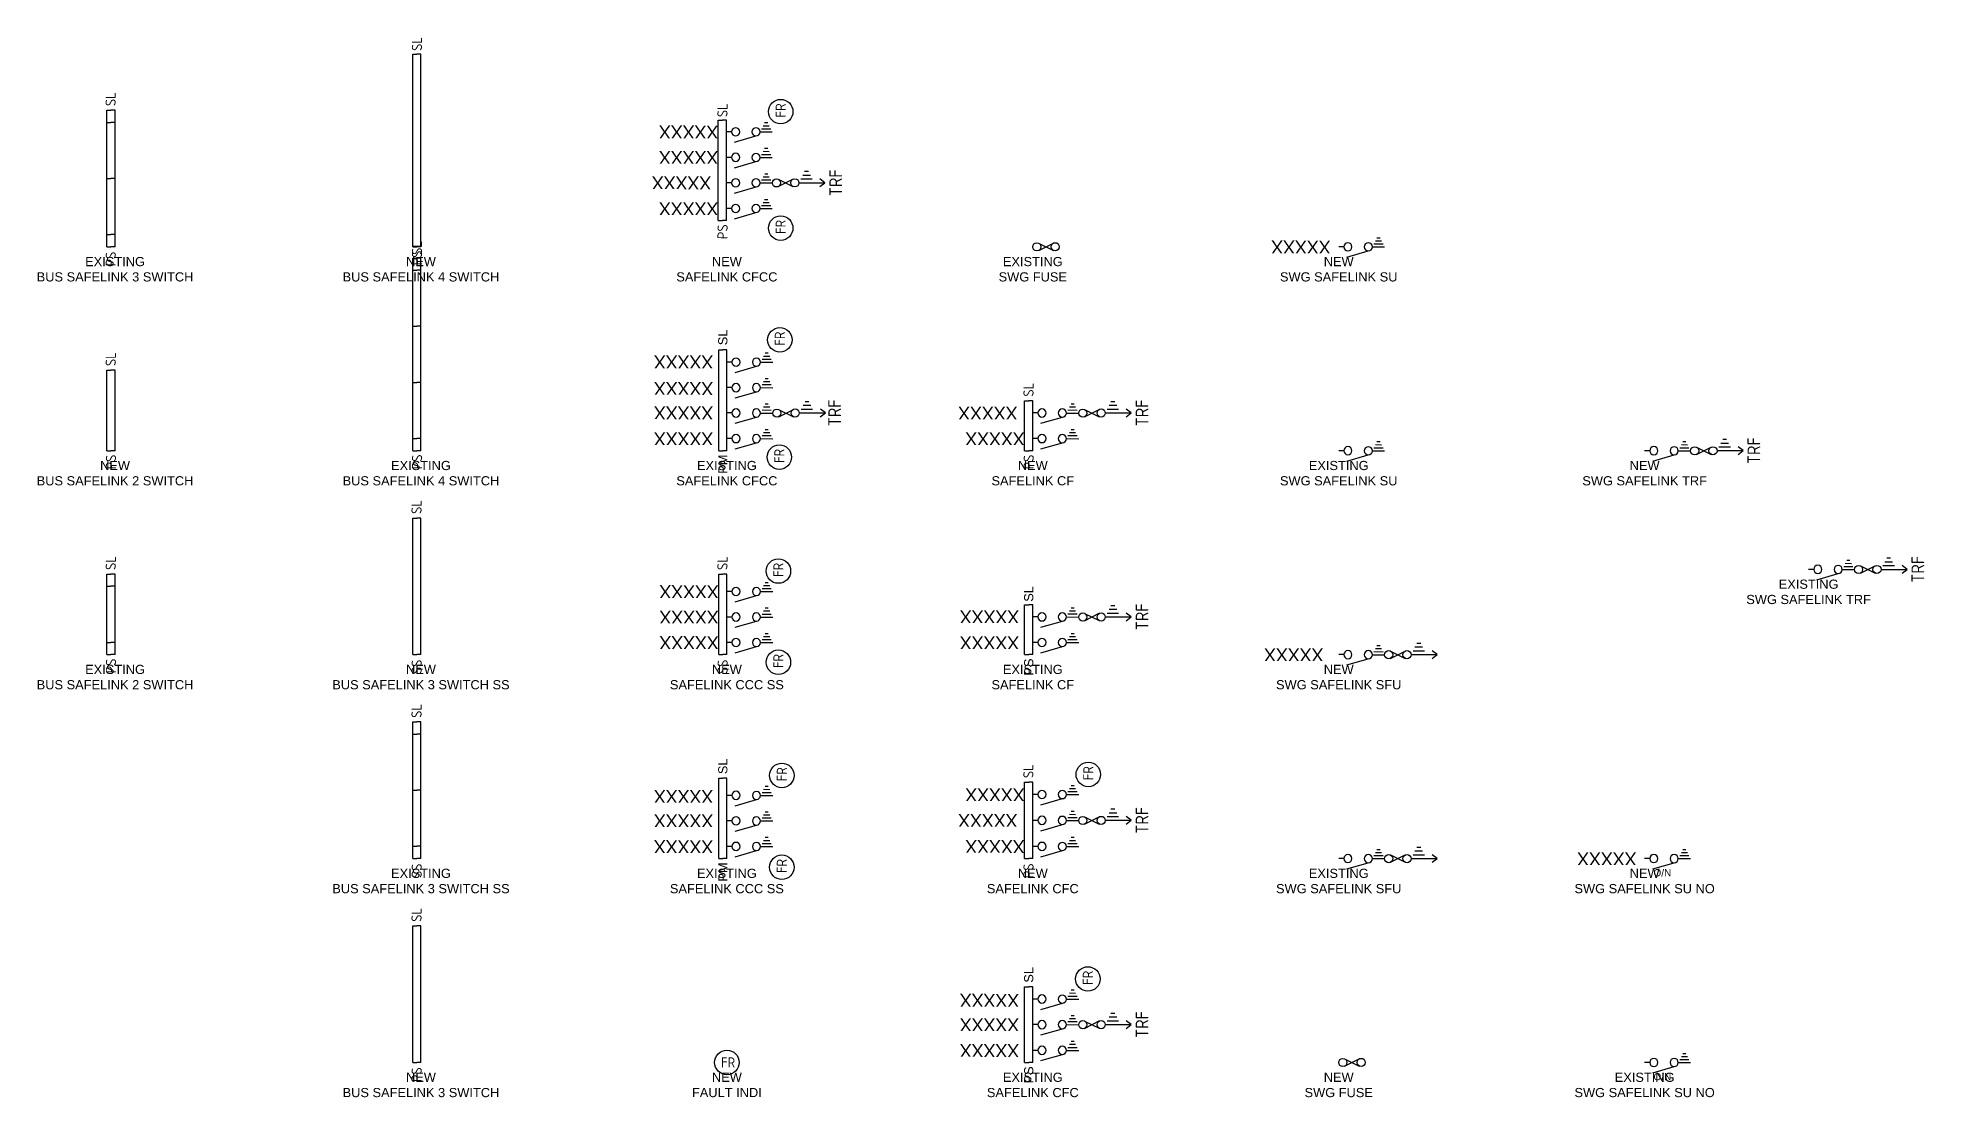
# Model space of a CAD drawing. Header units: metres. Extents: x -15 to 355, y -7 to 201.
import ezdxf
from ezdxf.enums import TextEntityAlignment as Align

# ---------------------------------------------------------------- set-up
doc = ezdxf.new("R2010")
doc.units = ezdxf.units.M
doc.layers.get('0').update_dxf_attribs({"color": 6})
doc.layers.add('Equip_HV_EXT', color=7, linetype='Continuous')
doc.layers.add('Equip_HV_NEW', color=2, linetype='Continuous')
doc.styles.add('ARIAL', font='arial.ttf', dxfattribs={"height": 2})
doc.styles.add('iecISOCP', font='isocp.shx')
doc.styles.add('IESYMBOL1', font='isocp.shx')
doc.styles.get("Standard").update_dxf_attribs({"font": 'arial.ttf'})
doc.styles.add('SWG_LABEL', font='arial.ttf', dxfattribs={"height": 2})
doc.styles.add('SWITCH_LABEL', font='arial.ttf', dxfattribs={"height": 2.5})

# ---------------------------------------------------------------- blocks, each defined once
blk = doc.blocks.new('*U29')
for p, q in [((-1.6, 13.4), (-1.6, 15.8)), ((-1.6, 15.8), (-0.8, 15.8)), ((0, 15.8), (-0.8, 15.8)), ((0, 13.4), (0, 15.8)), ((-1.6, 2.4), (-1.6, 13.4)), ((-1.6, 13.4), (-0.8, 13.4)), ((0, 13.4), (-0.8, 13.4)), ((0, 2.4), (0, 13.4)), ((-1.6, 0), (-1.6, 2.4)), ((-1.6, 2.4), (-0.8, 2.4)), ((-1.6, 0), (-0.8, 0)), ((0, 2.4), (-0.8, 2.4)), ((0, 0), (-0.8, 0)), ((0, 0), (0, 2.4))]:
    blk.add_line(p, q)
at = {"color": 7, "style": 'IESYMBOL1'}
for s, p in [('SL', (-0.84, 17.97, 19.97)), ('PS', (-0.8, -2.22, 19.97))]:
    blk.add_text(s, height=2, rotation=89.9826, dxfattribs=at).set_placement(p, align=Align.MIDDLE_CENTER)
blk = doc.blocks.new('*U37')
for p, q in [((-1.6, 13.4), (-1.6, 15.8)), ((-1.6, 15.8), (-0.8, 15.8)), ((0, 15.8), (-0.8, 15.8)), ((0, 13.4), (0, 15.8)), ((-1.6, 2.4), (-1.6, 13.4)), ((0, 2.4), (0, 13.4)), ((-1.6, 0), (-1.6, 2.4)), ((-1.6, 0), (-0.8, 0)), ((0, 0), (-0.8, 0)), ((0, 0), (0, 2.4))]:
    blk.add_line(p, q)
at = {"style": 'IESYMBOL1'}
for s, p in [('SL', (-0.84, 17.97, 19.97)), ('PS', (-0.8, -2.22, 19.97))]:
    blk.add_text(s, height=2, rotation=89.9826, dxfattribs=at).set_placement(p, align=Align.MIDDLE_CENTER)
blk = doc.blocks.new('*U30')
for p, q in [((-1.6, 24.4), (-1.6, 26.8)), ((-1.6, 26.8), (-0.8, 26.8)), ((0, 26.8), (-0.8, 26.8)), ((0, 24.4), (0, 26.8)), ((-1.6, 13.4), (-1.6, 24.4)), ((-1.6, 24.4), (-0.8, 24.4)), ((0, 24.4), (-0.8, 24.4)), ((0, 13.4), (0, 24.4)), ((-1.6, 2.4), (-1.6, 13.4)), ((-1.6, 13.4), (-0.8, 13.4)), ((0, 13.4), (-0.8, 13.4)), ((0, 2.4), (0, 13.4)), ((-1.6, 0), (-1.6, 2.4)), ((-1.6, 2.4), (-0.8, 2.4)), ((-1.6, 0), (-0.8, 0)), ((0, 2.4), (-0.8, 2.4)), ((0, 0), (-0.8, 0)), ((0, 0), (0, 2.4))]:
    blk.add_line(p, q)
at = {"color": 7, "style": 'IESYMBOL1'}
for s, p in [('SL', (-0.87, 28.96, 19.97)), ('PS', (-0.84, -2.4, 19.97))]:
    blk.add_text(s, height=2, rotation=89.9826, dxfattribs=at).set_placement(p, align=Align.MIDDLE_CENTER)
blk = doc.blocks.new('*U43')
for p, q in [((-1.6, 0), (-1.6, 26.8)), ((-1.6, 26.8), (-0.8, 26.8)), ((0, 26.8), (-0.8, 26.8)), ((0, 0), (0, 26.8)), ((-1.6, 0), (-0.8, 0)), ((0, 0), (-0.8, 0))]:
    blk.add_line(p, q)
at = {"style": 'IESYMBOL1'}
for s, p in [('SL', (-0.87, 28.96, 19.97)), ('PS', (-0.84, -2.4, 19.97))]:
    blk.add_text(s, height=2, rotation=89.9826, dxfattribs=at).set_placement(p, align=Align.MIDDLE_CENTER)
blk = doc.blocks.new('*U31')
for p, q in [((-1.6, 24.4), (-1.6, 26.8)), ((-1.6, 26.8), (-0.8, 26.8)), ((0, 26.8), (-0.8, 26.8)), ((0, 24.4), (0, 26.8)), ((-1.6, 13.4), (-1.6, 24.4)), ((-1.6, 24.4), (-0.8, 24.4)), ((0, 24.4), (-0.8, 24.4)), ((0, 13.4), (0, 24.4)), ((-1.6, 2.4), (-1.6, 13.4)), ((-1.6, 13.4), (-0.8, 13.4)), ((0, 13.4), (-0.8, 13.4)), ((0, 2.4), (0, 13.4)), ((-1.6, 0), (-1.6, 2.4)), ((-1.6, 2.4), (-0.8, 2.4)), ((-1.6, 0), (-0.8, 0)), ((0, 2.4), (-0.8, 2.4)), ((0, 0), (-0.8, 0)), ((0, 0), (0, 2.4))]:
    blk.add_line(p, q)
at = {"color": 7, "style": 'IESYMBOL1'}
for s, p in [('SL', (-0.87, 28.96, 19.97)), ('SS', (-0.84, -2.4, 19.97))]:
    blk.add_text(s, height=2, rotation=89.9826, dxfattribs=at).set_placement(p, align=Align.MIDDLE_CENTER)
blk = doc.blocks.new('*U41')
for p, q in [((-1.6, 24.4), (-1.6, 26.8)), ((-1.6, 26.8), (-0.8, 26.8)), ((0, 26.8), (-0.8, 26.8)), ((0, 24.4), (0, 26.8)), ((-1.6, 13.4), (-1.6, 24.4)), ((0, 13.4), (0, 24.4)), ((-1.6, 2.4), (-1.6, 13.4)), ((0, 2.4), (0, 13.4)), ((-1.6, 0), (-1.6, 2.4)), ((-1.6, 0), (-0.8, 0)), ((0, 0), (-0.8, 0)), ((0, 0), (0, 2.4))]:
    blk.add_line(p, q)
at = {"style": 'IESYMBOL1'}
for s, p in [('SL', (-0.87, 28.96, 19.97)), ('SS', (-0.84, -2.4, 19.97))]:
    blk.add_text(s, height=2, rotation=89.9826, dxfattribs=at).set_placement(p, align=Align.MIDDLE_CENTER)
blk = doc.blocks.new('*U32')
for p, q in [((-1.6, 35.4), (-1.6, 37.8)), ((-1.6, 37.8), (-0.8, 37.8)), ((0, 37.8), (-0.8, 37.8)), ((0, 35.4), (0, 37.8)), ((-1.6, 24.4), (-1.6, 35.4)), ((-1.6, 35.4), (-0.8, 35.4)), ((0, 35.4), (-0.8, 35.4)), ((0, 24.4), (0, 35.4)), ((-1.6, 13.4), (-1.6, 24.4)), ((-1.6, 24.4), (-0.8, 24.4)), ((0, 24.4), (-0.8, 24.4)), ((0, 13.4), (0, 24.4)), ((-1.6, 2.4), (-1.6, 13.4)), ((-1.6, 13.4), (-0.8, 13.4)), ((0, 13.4), (-0.8, 13.4)), ((0, 2.4), (0, 13.4)), ((-1.6, 0), (-1.6, 2.4)), ((-1.6, 2.4), (-0.8, 2.4)), ((-1.6, 0), (-0.8, 0)), ((0, 2.4), (-0.8, 2.4)), ((0, 0), (-0.8, 0)), ((0, 0), (0, 2.4))]:
    blk.add_line(p, q)
at = {"color": 7, "style": 'IESYMBOL1'}
for s, p in [('SL', (-0.79, 39.78, 19.97)), ('PS', (-0.76, -2.18, 19.97))]:
    blk.add_text(s, height=2, rotation=89.9826, dxfattribs=at).set_placement(p, align=Align.MIDDLE_CENTER)
blk = doc.blocks.new('*U39')
for p, q in [((-1.6, 0), (-1.6, 37.8)), ((-1.6, 37.8), (-0.8, 37.8)), ((0, 37.8), (-0.8, 37.8)), ((0, 0), (0, 37.8)), ((-1.6, 0), (-0.8, 0)), ((0, 0), (-0.8, 0))]:
    blk.add_line(p, q)
at = {"style": 'IESYMBOL1'}
for s, p in [('SL', (-0.79, 39.78, 19.97)), ('PS', (-0.76, -2.18, 19.97))]:
    blk.add_text(s, height=2, rotation=89.9826, dxfattribs=at).set_placement(p, align=Align.MIDDLE_CENTER)
blk = doc.blocks.new('FAULT_INDIC_SE')
blk.add_circle((0, 0), 2.4)
at = {"insert": (-1.15, 1), "char_height": 2, "width": 2.7042, "attachment_point": 1, "style": 'iecISOCP'}
blk.add_mtext('FR', dxfattribs=at)
blk = doc.blocks.new('SWG_SAFELINK_SU_EXT')
for p, q in [((6.9, 0.59), (8.7, 0.58)), ((7.2, 1.19), (8.4, 1.18)), ((7.5, 1.79), (8.1, 1.79)), ((1.6, -2.02), (5.8, -0.81)), ((6.6, -0.01), (9, -0.02))]:
    blk.add_line(p, q)
blk.add_lwpolyline([(1, 0), (0, 0)])
for points in [[(1.8, -0.8, 1), (1.8, 0.8, 1)], [(5.8, -0.81, 1), (5.8, 0.79, 1)]]:
    blk.add_lwpolyline(points, format="xyb", close=True)
at = {"style": 'SWITCH_LABEL', "flags": 8}
blk.add_attdef('ASSET_NUM', text='', height=2.5, rotation=179.9544, dxfattribs=at).set_placement((-1.6, -0.02), align=Align.MIDDLE_LEFT)
at = {"flags": 1}
blk.add_attdef('Z', (0, 0), '', height=0.2, dxfattribs=at)
at = {"flags": 9}
for tag, p in [('ACTUAL_STATUS', (0, -0.4)), ('CONSTRUCTED_VOLTAGE', (0, -0.6)), ('OPERATING_VOLTAGE', (0, -1)), ('ORIENTATION', (0, -1.2)), ('OWNED_BY', (0, -1.4)), ('STATE', (0, -1.8)), ('SWITCH_TYPE', (0, -2)), ('STREETNAME', (0, -2.6)), ('SUBURB', (0, -2.8)), ('NO_PHASES', (0, -0.8)), ('PARENT', (0, -1.6)), ('USAGE', (0, -2.2)), ('LOCATION', (0, -2.4)), ('NOTES', (0, -3))]:
    blk.add_attdef(tag, text='', height=0.2, dxfattribs=at).set_placement(p, align=Align.MIDDLE_LEFT)
at = {"style": 'SWITCH_LABEL', "flags": 9}
blk.add_attdef('STREET_CODE', text='', height=0.2, dxfattribs=at).set_placement((0, -0.2), align=Align.MIDDLE_LEFT)
blk = doc.blocks.new('*U33')
for p, q in [((-1.6, 0), (-1.6, 15.8)), ((-1.6, 15.8), (-0.8, 15.8)), ((0, 15.8), (-0.8, 15.8)), ((0, 0), (0, 15.8)), ((-1.6, 0), (-0.8, 0)), ((0, 0), (-0.8, 0))]:
    blk.add_line(p, q)
at = {"rotation": 90}
for p in [(10.78, 16.3), (10.78, -1.7)]:
    blk.add_blockref('FAULT_INDIC_SE', p, dxfattribs=at)
for p in [(0, 12.39), (0, 7.39), (0, 2.38)]:
    blk.add_blockref('SWG_SAFELINK_SU_EXT', p)
at = {"style": 'ARIAL'}
blk.add_attdef('SWG_TYPE', text='', height=1.8, rotation=90, dxfattribs=at).set_placement((-0.8, 16.56), align=Align.MIDDLE_LEFT)
at = {"style": 'SWG_LABEL', "flags": 8}
for tag, p in [('ASSET_NUM3', (-2.68, 12.21)), ('ASSET_NUM2', (-2.68, 7.43)), ('ASSET_NUM1', (-2.68, 2.35))]:
    blk.add_attdef(tag, text='', height=2.5, rotation=179.9544, dxfattribs=at).set_placement(p, align=Align.MIDDLE_LEFT)
at = {"style": 'ARIAL'}
blk.add_attdef('SUB_TYPE', text='', height=1.8, rotation=90, dxfattribs=at).set_placement((-0.8, -0.76), align=Align.MIDDLE_RIGHT)
blk = doc.blocks.new('*U42')
for p, q in [((-1.6, 13.4), (-1.6, 15.8)), ((-1.6, 15.8), (-0.8, 15.8)), ((0, 15.8), (-0.8, 15.8)), ((0, 13.4), (0, 15.8)), ((-1.6, 2.4), (-1.6, 13.4)), ((-1.6, 13.4), (-1.6, 13.4)), ((0, 2.4), (0, 13.4)), ((0, 13.4), (0, 13.4)), ((-1.6, 0), (-1.6, 2.4)), ((-1.6, 0), (-0.8, 0)), ((0, 0), (-0.8, 0)), ((0, 0), (0, 2.4))]:
    blk.add_line(p, q)
at = {"style": 'IESYMBOL1'}
for s, p in [('SL', (-0.87, 17.96, 19.97)), ('SS', (-0.84, -2.4, 19.97))]:
    blk.add_text(s, height=2, rotation=89.9826, dxfattribs=at).set_placement(p, align=Align.MIDDLE_CENTER)
blk = doc.blocks.new('SWG_SAFELINK_SU_NEW')
for p, q in [((6.9, 0.59), (8.7, 0.58)), ((7.2, 1.19), (8.4, 1.18)), ((7.5, 1.79), (8.1, 1.79)), ((1.6, -2.02), (5.8, -0.81)), ((6.6, -0.01), (9, -0.02))]:
    blk.add_line(p, q)
blk.add_lwpolyline([(1, 0), (0, 0)])
for points in [[(1.8, -0.8, 1), (1.8, 0.8, 1)], [(5.8, -0.81, 1), (5.8, 0.79, 1)]]:
    blk.add_lwpolyline(points, format="xyb", close=True)
at = {"style": 'SWITCH_LABEL', "flags": 8}
blk.add_attdef('ASSET_NUM', text='', height=2.5, rotation=179.9544, dxfattribs=at).set_placement((-1.6, -0.02), align=Align.MIDDLE_LEFT)
at = {"flags": 1}
blk.add_attdef('Z', (0, 0), '', height=0.2, rotation=90, dxfattribs=at)
at = {"flags": 9}
for tag, p in [('ACTUAL_STATUS', (0, -0.4)), ('CONSTRUCTED_VOLTAGE', (0, -0.6)), ('OPERATING_VOLTAGE', (0, -1)), ('ORIENTATION', (0, -1.2)), ('OWNED_BY', (0, -1.4)), ('STATE', (0, -1.8)), ('SWITCH_TYPE', (0, -2)), ('SUBURB', (0, -2.4)), ('STREETNAME', (0, -2.6)), ('OPERATED_BY', (0, -3.24)), ('NO_PHASES', (0, -0.8)), ('PARENT', (0, -1.6)), ('USAGE', (0, -2.2)), ('LOCATION', (0, -2.8)), ('NOTES', (0, -3)), ('MAINTAINED_BY', (0, -3.48))]:
    blk.add_attdef(tag, text='', height=0.2, dxfattribs=at).set_placement(p, align=Align.MIDDLE_LEFT)
at = {"style": 'SWITCH_LABEL', "flags": 9}
blk.add_attdef('STREET_CODE', text='', height=0.2, dxfattribs=at).set_placement((0, -0.2), align=Align.MIDDLE_LEFT)
blk = doc.blocks.new('SAFELINK_CCC_SS_NEW')
blk.add_blockref('*U42', (0, 0))
at = {"rotation": 90}
for p in [(10.11, 16.39), (10.11, -1.49)]:
    blk.add_blockref('FAULT_INDIC_SE', p, dxfattribs=at)
ref = blk.add_blockref('SWG_SAFELINK_SU_NEW', (0, 12.38))
ref.add_attrib('ASSET_NUM', 'XXXXX', dxfattribs={"height": 2.5, "rotation": 179.9544, "style": 'SWITCH_LABEL'}).set_placement((-1.6, 12.37), align=Align.MIDDLE_LEFT)
ref = blk.add_blockref('SWG_SAFELINK_SU_NEW', (0, 7.38))
ref.add_attrib('ASSET_NUM', 'XXXXX', dxfattribs={"height": 2.5, "rotation": 179.9544, "style": 'SWITCH_LABEL'}).set_placement((-1.6, 7.37), align=Align.MIDDLE_LEFT)
ref = blk.add_blockref('SWG_SAFELINK_SU_NEW', (0, 2.38))
ref.add_attrib('ASSET_NUM', 'XXXXX', dxfattribs={"height": 2.5, "rotation": 179.9544, "style": 'SWITCH_LABEL'}).set_placement((-1.6, 2.37), align=Align.MIDDLE_LEFT)
blk = doc.blocks.new('SWG_FUSE_EXT')
for points in [[(1.15, 0.72), (4.04, -0.71)], [(1.16, -0.72), (4.04, 0.73)]]:
    blk.add_lwpolyline(points)
for centre in [(0.8, 0), (4.4, 0.01)]:
    blk.add_circle(centre, 0.8)
blk = doc.blocks.new('SWG_SAFELINK_SFU_EXT')
for p, q in [((6.9, 0.59), (8.7, 0.58)), ((7.2, 1.19), (8.4, 1.18)), ((7.5, 1.79), (8.1, 1.79)), ((14.2, 0.01), (19.32, 0.01)), ((14.57, 0.76), (16.82, 0.76)), ((14.95, 1.51), (16.45, 1.51)), ((15.33, 2.26), (16.08, 2.26)), ((1.6, -2.02), (5.8, -0.81)), ((6.6, -0.01), (9, -0.02))]:
    blk.add_line(p, q)
for points in [[(1, 0), (0, 0)], [(18.32, -0.74), (19.32, 0.01), (18.33, 0.76)]]:
    blk.add_lwpolyline(points)
for points in [[(1.8, -0.8, 1), (1.8, 0.8, 1)], [(5.8, -0.81, 1), (5.8, 0.79, 1)]]:
    blk.add_lwpolyline(points, format="xyb", close=True)
blk.add_blockref('SWG_FUSE_EXT', (9, -0.02))
at = {"style": 'SWITCH_LABEL', "flags": 8}
blk.add_attdef('ASSET_NUM', text='', height=2.5, rotation=179.9544, dxfattribs=at).set_placement((-3, 0), align=Align.MIDDLE_LEFT)
at = {"flags": 1}
blk.add_attdef('Z', (0, 0), '', height=0.2, dxfattribs=at)
at = {"flags": 9}
for tag, p in [('ACTUAL_STATUS', (0, -0.4)), ('CONSTRUCTED_VOLTAGE', (0, -0.6)), ('OPERATING_VOLTAGE', (0, -1)), ('ORIENTATION', (0, -1.2)), ('OWNED_BY', (0, -1.4)), ('STATE', (0, -1.8)), ('SWITCH_TYPE', (0, -2)), ('STREETNAME', (0, -2.6)), ('SUBURB', (0, -2.8)), ('NO_PHASES', (0, -0.8)), ('PARENT', (0, -1.6)), ('USAGE', (0, -2.2)), ('LOCATION', (0, -2.4)), ('NOTES', (0, -3))]:
    blk.add_attdef(tag, text='', height=0.2, dxfattribs=at).set_placement(p, align=Align.MIDDLE_LEFT)
at = {"style": 'SWITCH_LABEL', "flags": 9}
blk.add_attdef('STREET_CODE', text='', height=0.2, dxfattribs=at).set_placement((0, -0.2), align=Align.MIDDLE_LEFT)
blk = doc.blocks.new('*U34')
for p, q in [((-1.6, 0), (-1.6, 19.8)), ((-1.6, 19.8), (-0.8, 19.8)), ((0, 19.8), (-0.8, 19.8)), ((0, 0), (0, 19.8)), ((-1.6, 0), (-0.8, 0)), ((0, 0), (-0.8, 0))]:
    blk.add_line(p, q)
at = {"rotation": 90}
for p in [(10.39, 21.75), (10.29, -1.26)]:
    blk.add_blockref('FAULT_INDIC_SE', p, dxfattribs=at)
for name, p in [('SWG_SAFELINK_SU_EXT', (0, 17.38)), ('SWG_SAFELINK_SU_EXT', (0, 12.38)), ('SWG_SAFELINK_SFU_EXT', (0, 7.4)), ('SWG_SAFELINK_SU_EXT', (0, 2.38))]:
    blk.add_blockref(name, p)
at = {"style": 'IESYMBOL1'}
blk.add_text('TRF', height=2.5, rotation=89.9826, dxfattribs=at).set_placement((21.14, 7.42), align=Align.MIDDLE_CENTER)
at = {"style": 'ARIAL'}
blk.add_attdef('SWG_TYPE', text='', height=1.8, rotation=90, dxfattribs=at).set_placement((-0.8, 20.69), align=Align.MIDDLE_LEFT)
at = {"style": 'SWG_LABEL', "flags": 8}
for tag, p in [('ASSET_NUM4', (-2.68, 17.43)), ('ASSET_NUM3', (-2.68, 12.21)), ('ASSET_NUM2', (-2.68, 7.43)), ('ASSET_NUM1', (-2.68, 2.35))]:
    blk.add_attdef(tag, text='', height=2.5, rotation=179.9544, dxfattribs=at).set_placement(p, align=Align.MIDDLE_LEFT)
at = {"flags": 1}
blk.add_attdef('Z', (0, 0), '', height=0.2, rotation=90, dxfattribs=at)
at = {"style": 'ARIAL'}
blk.add_attdef('SUB_TYPE', text='', height=1.8, rotation=90, dxfattribs=at).set_placement((-0.8, -0.76), align=Align.MIDDLE_RIGHT)
blk = doc.blocks.new('*U40')
for p, q in [((-1.6, 0), (-1.6, 19.68)), ((-1.6, 19.68), (-0.8, 19.68)), ((0, 19.68), (-0.8, 19.68)), ((0, 0), (0, 19.68)), ((-1.6, 0), (-0.8, 0)), ((0, 0), (-0.8, 0))]:
    blk.add_line(p, q)
at = {"style": 'IESYMBOL1'}
for s, p in [('SL', (-0.79, 21.66, 19.97)), ('PS', (-0.76, -2.18, 19.97))]:
    blk.add_text(s, height=2, rotation=89.9826, dxfattribs=at).set_placement(p, align=Align.MIDDLE_CENTER)
blk = doc.blocks.new('SWG_SAFELINK_TRF_NEW')
for p, q in [((6.9, 0.59), (8.7, 0.58)), ((7.2, 1.19), (8.4, 1.18)), ((7.5, 1.79), (8.1, 1.79)), ((14.2, 0.01), (19.32, 0.01)), ((14.57, 0.76), (16.82, 0.76)), ((14.95, 1.51), (16.45, 1.51)), ((15.33, 2.26), (16.08, 2.26)), ((1.6, -2.02), (5.8, -0.81)), ((6.6, -0.01), (9, -0.02))]:
    blk.add_line(p, q)
for points in [[(1, 0), (0, 0)], [(18.32, -0.74), (19.32, 0.01), (18.33, 0.76)]]:
    blk.add_lwpolyline(points)
for points in [[(1.8, -0.8, 1), (1.8, 0.8, 1)], [(5.8, -0.81, 1), (5.8, 0.79, 1)]]:
    blk.add_lwpolyline(points, format="xyb", close=True)
blk.add_blockref('SWG_FUSE_EXT', (9, -0.02))
at = {"style": 'IESYMBOL1'}
blk.add_text('TRF', height=2.5, rotation=89.9826, dxfattribs=at).set_placement((21.43, 0.01), align=Align.MIDDLE_CENTER)
at = {"style": 'SWITCH_LABEL', "flags": 8}
blk.add_attdef('ASSET_NUM', text='', height=2.5, rotation=179.9544, dxfattribs=at).set_placement((-3, 0), align=Align.MIDDLE_LEFT)
at = {"flags": 1}
blk.add_attdef('Z', (0, 0), '', height=0.2, dxfattribs=at)
at = {"flags": 9}
for tag, p in [('ACTUAL_STATUS', (0, -0.4)), ('CONSTRUCTED_VOLTAGE', (0, -0.6)), ('OPERATING_VOLTAGE', (0, -1)), ('ORIENTATION', (0, -1.2)), ('OWNED_BY', (0, -1.4)), ('STATE', (0, -1.8)), ('SWITCH_TYPE', (0, -2)), ('SUBURB', (0, -2.4)), ('STREETNAME', (0, -2.6)), ('OPERATED_BY', (0, -3.19)), ('NO_PHASES', (0, -0.8)), ('PARENT', (0, -1.6)), ('USAGE', (0, -2.2)), ('LOCATION', (0, -2.8)), ('NOTES', (0, -3)), ('MAINTAINED_BY', (0, -3.43))]:
    blk.add_attdef(tag, text='', height=0.2, dxfattribs=at).set_placement(p, align=Align.MIDDLE_LEFT)
at = {"style": 'SWITCH_LABEL', "flags": 9}
blk.add_attdef('STREET_CODE', text='', height=0.2, dxfattribs=at).set_placement((0, -0.2), align=Align.MIDDLE_LEFT)
blk = doc.blocks.new('SAFELINK_CFCC_NEW')
blk.add_blockref('*U40', (0, 0))
at = {"rotation": 90}
for p in [(10.64, 21.38), (10.64, -1.47)]:
    blk.add_blockref('FAULT_INDIC_SE', p, dxfattribs=at)
ref = blk.add_blockref('SWG_SAFELINK_SU_NEW', (-0.01, 17.43))
ref.add_attrib('ASSET_NUM', 'XXXXX', dxfattribs={"height": 2.5, "rotation": 179.9544, "style": 'SWITCH_LABEL'}).set_placement((-1.61, 17.41), align=Align.MIDDLE_LEFT)
ref = blk.add_blockref('SWG_SAFELINK_SU_NEW', (-0.01, 12.41))
ref.add_attrib('ASSET_NUM', 'XXXXX', dxfattribs={"height": 2.5, "rotation": 179.9544, "style": 'SWITCH_LABEL'}).set_placement((-1.61, 12.4), align=Align.MIDDLE_LEFT)
ref = blk.add_blockref('SWG_SAFELINK_TRF_NEW', (0, 7.42))
ref.add_attrib('ASSET_NUM', 'XXXXX', dxfattribs={"height": 2.5, "rotation": 179.9544, "style": 'SWITCH_LABEL'}).set_placement((-3, 7.42), align=Align.MIDDLE_LEFT)
ref = blk.add_blockref('SWG_SAFELINK_SU_NEW', (-0.01, 2.38))
ref.add_attrib('ASSET_NUM', 'XXXXX', dxfattribs={"height": 2.5, "rotation": 179.9544, "style": 'SWITCH_LABEL'}).set_placement((-1.61, 2.36), align=Align.MIDDLE_LEFT)
blk = doc.blocks.new('*U36')
for p, q in [((-1.6, 0), (-1.6, 14.86)), ((-1.6, 14.86), (-0.8, 14.86)), ((0, 14.86), (-0.8, 14.86)), ((0, 0), (0, 14.86)), ((-1.6, 0), (-0.8, 0)), ((0, 0), (-0.8, 0))]:
    blk.add_line(p, q)
at = {"rotation": 90}
blk.add_blockref('FAULT_INDIC_SE', (10.8, 16.38), dxfattribs=at)
for name, p in [('SWG_SAFELINK_SU_EXT', (0, 12.44)), ('SWG_SAFELINK_SFU_EXT', (0, 7.43)), ('SWG_SAFELINK_SU_EXT', (0, 2.38))]:
    blk.add_blockref(name, p)
at = {"style": 'IESYMBOL1'}
blk.add_text('TRF', height=2.5, rotation=89.9826, dxfattribs=at).set_placement((21.43, 7.44), align=Align.MIDDLE_CENTER)
at = {"style": 'ARIAL'}
blk.add_attdef('SWG_TYPE', text='', height=1.8, rotation=90, dxfattribs=at).set_placement((-0.8, 15.65), align=Align.MIDDLE_LEFT)
at = {"style": 'SWG_LABEL', "flags": 8}
for tag, p in [('ASSET_NUM3', (-2.68, 12.21)), ('ASSET_NUM2', (-2.68, 7.43)), ('ASSET_NUM1', (-2.68, 2.35))]:
    blk.add_attdef(tag, text='', height=2.5, rotation=179.9544, dxfattribs=at).set_placement(p, align=Align.MIDDLE_LEFT)
at = {"flags": 1}
blk.add_attdef('Z', (0, 0), '', height=0.2, rotation=90, dxfattribs=at)
at = {"style": 'ARIAL'}
blk.add_attdef('SUB_TYPE', text='', height=1.8, rotation=90, dxfattribs=at).set_placement((-0.8, -0.76), align=Align.MIDDLE_RIGHT)
blk = doc.blocks.new('*U44')
for p, q in [((-1.6, 0), (-1.6, 14.98)), ((-1.6, 14.98), (-0.8, 14.98)), ((0, 14.98), (-0.8, 14.98)), ((0, 0), (0, 14.98)), ((-1.6, 0), (-0.8, 0)), ((0, 0), (-0.8, 0))]:
    blk.add_line(p, q)
at = {"style": 'IESYMBOL1'}
for s, p in [('SL', (-0.87, 17.14, 19.97)), ('PS', (-0.84, -2.4, 19.97))]:
    blk.add_text(s, height=2, rotation=89.9826, dxfattribs=at).set_placement(p, align=Align.MIDDLE_CENTER)
blk = doc.blocks.new('SAFELINK_CFC_NEW')
at = {"rotation": 90}
blk.add_blockref('FAULT_INDIC_SE', (10.89, 16.5), dxfattribs=at)
blk.add_blockref('*U44', (0, 0))
ref = blk.add_blockref('SWG_SAFELINK_SU_NEW', (0, 12.56))
ref.add_attrib('ASSET_NUM', 'XXXXX', dxfattribs={"height": 2.5, "rotation": 179.9544, "style": 'SWITCH_LABEL'}).set_placement((-1.6, 12.54), align=Align.MIDDLE_LEFT)
ref = blk.add_blockref('SWG_SAFELINK_TRF_NEW', (0, 7.49))
ref.add_attrib('ASSET_NUM', 'XXXXX', dxfattribs={"height": 2.5, "rotation": 179.9544, "style": 'SWITCH_LABEL'}).set_placement((-3, 7.49), align=Align.MIDDLE_LEFT)
ref = blk.add_blockref('SWG_SAFELINK_SU_NEW', (0, 2.38))
ref.add_attrib('ASSET_NUM', 'XXXXX', dxfattribs={"height": 2.5, "rotation": 179.9544, "style": 'SWITCH_LABEL'}).set_placement((-1.6, 2.37), align=Align.MIDDLE_LEFT)
blk = doc.blocks.new('*U35')
for p, q in [((-1.6, 0), (-1.6, 9.8)), ((-1.6, 9.8), (-0.8, 9.8)), ((0, 9.8), (-0.8, 9.8)), ((0, 0), (0, 9.8)), ((-1.6, 0), (-0.8, 0)), ((0, 0), (-0.8, 0))]:
    blk.add_line(p, q)
for name, p in [('SWG_SAFELINK_SFU_EXT', (0, 7.4)), ('SWG_SAFELINK_SU_EXT', (0, 2.38))]:
    blk.add_blockref(name, p)
at = {"style": 'IESYMBOL1'}
blk.add_text('TRF', height=2.5, rotation=89.9826, dxfattribs=at).set_placement((21.43, 7.41), align=Align.MIDDLE_CENTER)
at = {"style": 'ARIAL'}
blk.add_attdef('SWG_TYPE', text='', height=1.8, rotation=90, dxfattribs=at).set_placement((-0.8, 10.37), align=Align.MIDDLE_LEFT)
at = {"style": 'SWG_LABEL', "flags": 8}
for tag, p in [('ASSET_NUM2', (-2.68, 7.43)), ('ASSET_NUM1', (-2.68, 2.35))]:
    blk.add_attdef(tag, text='', height=2.5, rotation=179.9544, dxfattribs=at).set_placement(p, align=Align.MIDDLE_LEFT)
at = {"flags": 1}
blk.add_attdef('Z', (0, 0), '', height=0.2, rotation=90, dxfattribs=at)
at = {"style": 'ARIAL'}
blk.add_attdef('SUB_TYPE', text='', height=1.8, rotation=90, dxfattribs=at).set_placement((-0.8, -0.76), align=Align.MIDDLE_RIGHT)
blk = doc.blocks.new('*U38')
for p, q in [((-1.6, 7.4), (-1.6, 9.8)), ((-1.6, 9.8), (-0.8, 9.8)), ((0, 9.8), (-0.8, 9.8)), ((0, 7.4), (0, 9.8)), ((-1.6, 2.4), (-1.6, 7.4)), ((0, 2.4), (0, 7.4)), ((-1.6, 0), (-1.6, 2.4)), ((-1.6, 0), (-0.8, 0)), ((0, 0), (-0.8, 0)), ((0, 0), (0, 2.4))]:
    blk.add_line(p, q)
at = {"style": 'IESYMBOL1'}
for s, p in [('SL', (-0.84, 11.97, 19.97)), ('PS', (-0.8, -2.22, 19.97))]:
    blk.add_text(s, height=2, rotation=89.9826, dxfattribs=at).set_placement(p, align=Align.MIDDLE_CENTER)
blk = doc.blocks.new('SAFELINK_CF_NEW')
blk.add_blockref('*U38', (0, 0))
ref = blk.add_blockref('SWG_SAFELINK_TRF_NEW', (0, 7.4))
ref.add_attrib('ASSET_NUM', 'XXXXX', dxfattribs={"height": 2.5, "rotation": 179.9544, "style": 'SWITCH_LABEL'}).set_placement((-3, 7.4), align=Align.MIDDLE_LEFT)
ref = blk.add_blockref('SWG_SAFELINK_SU_NEW', (0, 2.38))
ref.add_attrib('ASSET_NUM', 'XXXXX', dxfattribs={"height": 2.5, "rotation": 179.9544, "style": 'SWITCH_LABEL'}).set_placement((-1.6, 2.37), align=Align.MIDDLE_LEFT)
blk = doc.blocks.new('SWG_FUSE_NEW')
for points in [[(1.15, 0.72), (4.04, -0.71)], [(1.16, -0.72), (4.04, 0.73)]]:
    blk.add_lwpolyline(points)
for centre in [(0.8, 0), (4.4, 0.01)]:
    blk.add_circle(centre, 0.8)
blk = doc.blocks.new('SWG_SAFELINK_SFU_NEW')
for p, q in [((6.9, 0.59), (8.7, 0.58)), ((7.2, 1.19), (8.4, 1.18)), ((7.5, 1.79), (8.1, 1.79)), ((14.2, 0.01), (19.32, 0.01)), ((14.57, 0.76), (16.82, 0.76)), ((14.95, 1.51), (16.45, 1.51)), ((15.33, 2.26), (16.08, 2.26)), ((1.6, -2.02), (5.8, -0.81)), ((6.6, -0.01), (9, -0.02))]:
    blk.add_line(p, q)
for points in [[(1, 0), (0, 0)], [(18.32, -0.74), (19.32, 0.01), (18.33, 0.76)]]:
    blk.add_lwpolyline(points)
for points in [[(1.8, -0.8, 1), (1.8, 0.8, 1)], [(5.8, -0.81, 1), (5.8, 0.79, 1)]]:
    blk.add_lwpolyline(points, format="xyb", close=True)
blk.add_blockref('SWG_FUSE_EXT', (9, -0.02))
at = {"style": 'SWITCH_LABEL', "flags": 8}
blk.add_attdef('ASSET_NUM', text='', height=2.5, rotation=179.9544, dxfattribs=at).set_placement((-3, 0), align=Align.MIDDLE_LEFT)
at = {"flags": 1}
blk.add_attdef('Z', (0, 0), '', height=0.2, dxfattribs=at)
at = {"flags": 9}
for tag, p in [('ACTUAL_STATUS', (0, -0.4)), ('CONSTRUCTED_VOLTAGE', (0, -0.6)), ('OPERATING_VOLTAGE', (0, -1)), ('ORIENTATION', (0, -1.2)), ('OWNED_BY', (0, -1.4)), ('STATE', (0, -1.8)), ('SWITCH_TYPE', (0, -2)), ('SUBURB', (0, -2.4)), ('STREETNAME', (0, -2.6)), ('OPERATED_BY', (0, -3.21)), ('NO_PHASES', (0, -0.8)), ('PARENT', (0, -1.6)), ('USAGE', (0, -2.2)), ('LOCATION', (0, -2.8)), ('NOTES', (0, -3)), ('MAINTAINED_BY', (0, -3.45))]:
    blk.add_attdef(tag, text='', height=0.2, dxfattribs=at).set_placement(p, align=Align.MIDDLE_LEFT)
at = {"style": 'SWITCH_LABEL', "flags": 9}
blk.add_attdef('STREET_CODE', text='', height=0.2, dxfattribs=at).set_placement((0, -0.2), align=Align.MIDDLE_LEFT)
blk = doc.blocks.new('SWG_SAFELINK_SU_NO_EXT')
for p, q in [((6.9, 0.59), (8.7, 0.58)), ((7.2, 1.19), (8.4, 1.18)), ((7.5, 1.79), (8.1, 1.79)), ((1.6, -2.02), (5.8, -0.81)), ((6.6, -0.01), (9, -0.02))]:
    blk.add_line(p, q)
blk.add_lwpolyline([(1, 0), (0, 0)])
for points in [[(1.8, -0.8, 1), (1.8, 0.8, 1)], [(5.8, -0.81, 1), (5.8, 0.79, 1)]]:
    blk.add_lwpolyline(points, format="xyb", close=True)
at = {"insert": (5.22, -3.48), "char_height": 1.4, "width": 3.8863, "attachment_point": 1, "rotation": 180}
blk.add_mtext('{\\fArial|b0|i0|c0|p34;N/O}', dxfattribs=at)
at = {"style": 'SWITCH_LABEL', "flags": 8}
blk.add_attdef('ASSET_NUM', text='', height=2.5, rotation=179.9544, dxfattribs=at).set_placement((-1.6, -0.01), align=Align.MIDDLE_LEFT)
at = {"flags": 1}
blk.add_attdef('Z', (0, 0), '', height=0.2, dxfattribs=at)
at = {"flags": 9}
for tag, p in [('ACTUAL_STATUS', (0, -0.4)), ('CONSTRUCTED_VOLTAGE', (0, -0.6)), ('OPERATING_VOLTAGE', (0, -1)), ('ORIENTATION', (0, -1.2)), ('OWNED_BY', (0, -1.4)), ('STATE', (0, -1.8)), ('SWITCH_TYPE', (0, -2)), ('STREETNAME', (0, -2.6)), ('SUBURB', (0, -2.8)), ('NO_PHASES', (0, -0.8)), ('PARENT', (0, -1.6)), ('USAGE', (0, -2.2)), ('LOCATION', (0, -2.4)), ('NOTES', (0, -3))]:
    blk.add_attdef(tag, text='', height=0.2, dxfattribs=at).set_placement(p, align=Align.MIDDLE_LEFT)
at = {"style": 'SWITCH_LABEL', "flags": 9}
blk.add_attdef('STREET_CODE', text='', height=0.2, dxfattribs=at).set_placement((0, -0.2), align=Align.MIDDLE_LEFT)
blk = doc.blocks.new('SWG_SAFELINK_SU_NO_NEW')
for p, q in [((6.9, 0.59), (8.7, 0.58)), ((7.2, 1.19), (8.4, 1.18)), ((7.5, 1.79), (8.1, 1.79)), ((1.6, -2.02), (5.8, -0.81)), ((6.6, -0.01), (9, -0.02))]:
    blk.add_line(p, q)
blk.add_lwpolyline([(1, 0), (0, 0)])
for points in [[(1.8, -0.8, 1), (1.8, 0.8, 1)], [(5.8, -0.81, 1), (5.8, 0.79, 1)]]:
    blk.add_lwpolyline(points, format="xyb", close=True)
at = {"insert": (5.22, -3.48), "char_height": 1.4, "width": 3.8863, "attachment_point": 1, "rotation": 180}
blk.add_mtext('{\\fArial|b0|i0|c0|p34;N/O}', dxfattribs=at)
at = {"style": 'SWITCH_LABEL', "flags": 8}
blk.add_attdef('ASSET_NUM', text='', height=2.5, rotation=179.9544, dxfattribs=at).set_placement((-1.6, -0.02), align=Align.MIDDLE_LEFT)
at = {"flags": 1}
blk.add_attdef('Z', (0, 0), '', height=0.2, dxfattribs=at)
at = {"flags": 9}
for tag, p in [('ACTUAL_STATUS', (0, -0.4)), ('CONSTRUCTED_VOLTAGE', (0, -0.6)), ('OPERATING_VOLTAGE', (0, -1)), ('ORIENTATION', (0, -1.2)), ('OWNED_BY', (0, -1.4)), ('STATE', (0, -1.8)), ('SWITCH_TYPE', (0, -2)), ('SUBURB', (0, -2.4)), ('STREETNAME', (0, -2.6)), ('OPERATED_BY', (0, -3.2)), ('NO_PHASES', (0, -0.8)), ('PARENT', (0, -1.6)), ('USAGE', (0, -2.2)), ('LOCATION', (0, -2.8)), ('NOTES', (0, -3)), ('MAINTAINED_BY', (0, -3.4))]:
    blk.add_attdef(tag, text='', height=0.2, dxfattribs=at).set_placement(p, align=Align.MIDDLE_LEFT)
at = {"style": 'SWITCH_LABEL', "flags": 9}
blk.add_attdef('STREET_CODE', text='', height=0.2, dxfattribs=at).set_placement((0, -0.2), align=Align.MIDDLE_LEFT)
blk = doc.blocks.new('SWG_SAFELINK_TRF_EXT')
blk.add_blockref('SWG_SAFELINK_SFU_EXT', (0, 0))
at = {"style": 'IESYMBOL1'}
blk.add_text('TRF', height=2.5, rotation=89.9826, dxfattribs=at).set_placement((21.43, 0.01), align=Align.MIDDLE_CENTER)

msp = doc.modelspace()

# ---------------------------------------------------------------- block references
at = {"layer": 'Equip_HV_EXT'}
for name, p in [('*U30', (0, 160)), ('*U32', (60, 120)), ('SWG_FUSE_EXT', (180, 160)), ('SWG_SAFELINK_SU_EXT', (240, 120)), ('*U29', (0, 80)), ('SWG_SAFELINK_TRF_EXT', (332.16, 96.72)), ('*U31', (60, 40)), ('SWG_SAFELINK_SFU_EXT', (240, 40)), ('SWG_SAFELINK_SU_NO_EXT', (300, 0))]:
    msp.add_blockref(name, p, dxfattribs=at)
ref = msp.add_blockref('*U34', (120, 120), dxfattribs=at)
ref.add_attrib('ASSET_NUM1', 'XXXXX', dxfattribs={"layer": '0', "height": 2.5, "rotation": 179.9544, "style": 'SWG_LABEL'}).set_placement((117.32, 122.35), align=Align.MIDDLE_LEFT)
ref.add_attrib('ASSET_NUM2', 'XXXXX', dxfattribs={"layer": '0', "height": 2.5, "rotation": 179.9544, "style": 'SWG_LABEL'}).set_placement((117.32, 127.43), align=Align.MIDDLE_LEFT)
ref.add_attrib('ASSET_NUM3', 'XXXXX', dxfattribs={"layer": '0', "height": 2.5, "rotation": 179.9544, "style": 'SWG_LABEL'}).set_placement((117.32, 132.21), align=Align.MIDDLE_LEFT)
ref.add_attrib('ASSET_NUM4', 'XXXXX', dxfattribs={"layer": '0', "height": 2.5, "rotation": 179.9544, "style": 'SWG_LABEL'}).set_placement((117.32, 137.43), align=Align.MIDDLE_LEFT)
ref.add_attrib('SUB_TYPE', 'PM', dxfattribs={"layer": '0', "height": 1.8, "rotation": 90, "style": 'ARIAL'}).set_placement((119.2, 119.24), align=Align.MIDDLE_RIGHT)
ref.add_attrib('SWG_TYPE', 'SL', dxfattribs={"layer": '0', "height": 1.8, "rotation": 90, "style": 'ARIAL'}).set_placement((119.2, 140.69), align=Align.MIDDLE_LEFT)
ref = msp.add_blockref('*U35', (180, 80), dxfattribs=at)
ref.add_attrib('ASSET_NUM1', 'XXXXX', dxfattribs={"layer": '0', "height": 2.5, "rotation": 179.9544, "style": 'SWG_LABEL'}).set_placement((177.32, 82.35), align=Align.MIDDLE_LEFT)
ref.add_attrib('ASSET_NUM2', 'XXXXX', dxfattribs={"layer": '0', "height": 2.5, "rotation": 179.9544, "style": 'SWG_LABEL'}).set_placement((177.32, 87.43), align=Align.MIDDLE_LEFT)
ref.add_attrib('SUB_TYPE', 'PS', dxfattribs={"layer": '0', "height": 1.8, "rotation": 90, "style": 'ARIAL'}).set_placement((179.2, 79.24), align=Align.MIDDLE_RIGHT)
ref.add_attrib('SWG_TYPE', 'SL', dxfattribs={"layer": '0', "height": 1.8, "rotation": 90, "style": 'ARIAL'}).set_placement((179.2, 90.37), align=Align.MIDDLE_LEFT)
ref = msp.add_blockref('*U33', (120, 40), dxfattribs=at)
ref.add_attrib('ASSET_NUM1', 'XXXXX', dxfattribs={"layer": '0', "height": 2.5, "rotation": 179.9544, "style": 'SWG_LABEL'}).set_placement((117.32, 42.35), align=Align.MIDDLE_LEFT)
ref.add_attrib('ASSET_NUM2', 'XXXXX', dxfattribs={"layer": '0', "height": 2.5, "rotation": 179.9544, "style": 'SWG_LABEL'}).set_placement((117.32, 47.43), align=Align.MIDDLE_LEFT)
ref.add_attrib('ASSET_NUM3', 'XXXXX', dxfattribs={"layer": '0', "height": 2.5, "rotation": 179.9544, "style": 'SWG_LABEL'}).set_placement((117.32, 52.21), align=Align.MIDDLE_LEFT)
ref.add_attrib('SUB_TYPE', 'PM', dxfattribs={"layer": '0', "height": 1.8, "rotation": 90, "style": 'ARIAL'}).set_placement((119.2, 39.24), align=Align.MIDDLE_RIGHT)
ref.add_attrib('SWG_TYPE', 'SL', dxfattribs={"layer": '0', "height": 1.8, "rotation": 90, "style": 'ARIAL'}).set_placement((119.2, 56.56), align=Align.MIDDLE_LEFT)
ref = msp.add_blockref('*U36', (180, 0), dxfattribs=at)
ref.add_attrib('ASSET_NUM1', 'XXXXX', dxfattribs={"layer": '0', "height": 2.5, "rotation": 179.9544, "style": 'SWG_LABEL'}).set_placement((177.32, 2.35), align=Align.MIDDLE_LEFT)
ref.add_attrib('ASSET_NUM2', 'XXXXX', dxfattribs={"layer": '0', "height": 2.5, "rotation": 179.9544, "style": 'SWG_LABEL'}).set_placement((177.32, 7.43), align=Align.MIDDLE_LEFT)
ref.add_attrib('ASSET_NUM3', 'XXXXX', dxfattribs={"layer": '0', "height": 2.5, "rotation": 179.9544, "style": 'SWG_LABEL'}).set_placement((177.32, 12.21), align=Align.MIDDLE_LEFT)
ref.add_attrib('SUB_TYPE', 'PS', dxfattribs={"layer": '0', "height": 1.8, "rotation": 90, "style": 'ARIAL'}).set_placement((179.2, -0.76), align=Align.MIDDLE_RIGHT)
ref.add_attrib('SWG_TYPE', 'SL', dxfattribs={"layer": '0', "height": 1.8, "rotation": 90, "style": 'ARIAL'}).set_placement((179.2, 15.65), align=Align.MIDDLE_LEFT)
at = {"layer": 'Equip_HV_NEW'}
for name, p in [('*U39', (60, 160)), ('SAFELINK_CFCC_NEW', (119.92, 165.13)), ('*U37', (0, 120)), ('SAFELINK_CF_NEW', (180, 120)), ('SWG_SAFELINK_TRF_NEW', (300, 120)), ('*U41', (60, 80)), ('SAFELINK_CCC_SS_NEW', (120, 80)), ('SAFELINK_CFC_NEW', (180, 40)), ('*U43', (60, 0)), ('FAULT_INDIC_SE', (120, 0)), ('SWG_FUSE_NEW', (240, 0))]:
    msp.add_blockref(name, p, dxfattribs=at)
ref = msp.add_blockref('SWG_SAFELINK_SU_NEW', (240, 160), dxfattribs=at)
ref.add_attrib('ASSET_NUM', 'XXXXX', dxfattribs={"layer": '0', "height": 2.5, "rotation": 179.9544, "style": 'SWITCH_LABEL'}).set_placement((238.4, 159.98), align=Align.MIDDLE_LEFT)
ref = msp.add_blockref('SWG_SAFELINK_SFU_NEW', (240, 80), dxfattribs=at)
ref.add_attrib('ASSET_NUM', 'XXXXX', dxfattribs={"layer": '0', "height": 2.5, "rotation": 179.9544, "style": 'SWITCH_LABEL'}).set_placement((237, 80), align=Align.MIDDLE_LEFT)
ref = msp.add_blockref('SWG_SAFELINK_SU_NO_NEW', (300, 40), dxfattribs=at)
ref.add_attrib('ASSET_NUM', 'XXXXX', dxfattribs={"layer": '0', "height": 2.5, "rotation": 179.9544, "style": 'SWITCH_LABEL'}).set_placement((298.4, 39.98), align=Align.MIDDLE_LEFT)

# ---------------------------------------------------------------- texts
at = {"char_height": 1.8, "width": 40, "attachment_point": 2}
for s, insert in [('EXISTING\\PBUS SAFELINK 3 SWITCH', (0, 158)), ('NEW\\PBUS SAFELINK 4 SWITCH', (60, 158)), ('NEW\\PSAFELINK CFCC', (120, 158)), ('EXISTING\\PSWG FUSE', (180, 158)), ('NEW\\PSWG SAFELINK SU', (240, 158)), ('NEW\\PBUS SAFELINK 2 SWITCH', (0, 118)), ('EXISTING\\PBUS SAFELINK 4 SWITCH', (60, 118)), ('EXISTING\\PSAFELINK CFCC', (120, 118)), ('NEW\\PSAFELINK CF', (180, 118)), ('EXISTING\\PSWG SAFELINK SU', (240, 118)), ('NEW\\PSWG SAFELINK TRF', (300, 118)), ('EXISTING\\PSWG SAFELINK TRF', (332.16, 94.72)), ('EXISTING\\PBUS SAFELINK 2 SWITCH', (0, 78)), ('NEW\\PBUS SAFELINK 3 SWITCH SS', (60, 78)), ('NEW\\PSAFELINK CCC SS', (120, 78)), ('EXISTING\\PSAFELINK CF', (180, 78)), ('NEW\\PSWG SAFELINK SFU', (240, 78)), ('EXISTING\\PBUS SAFELINK 3 SWITCH SS', (60, 38)), ('EXISTING\\PSAFELINK CCC SS', (120, 38)), ('NEW\\PSAFELINK CFC', (180, 38)), ('EXISTING\\PSWG SAFELINK SFU', (240, 38)), ('NEW\\PSWG SAFELINK SU NO', (300, 38)), ('NEW\\PBUS SAFELINK 3 SWITCH', (60, -2)), ('NEW\\PFAULT INDI', (120, -2)), ('EXISTING\\PSAFELINK CFC', (180, -2)), ('NEW\\PSWG FUSE', (240, -2)), ('EXISTING\\PSWG SAFELINK SU NO', (300, -2))]:
    msp.add_mtext(s, dxfattribs=dict(at, insert=insert))

doc.saveas('drawing.dxf')
